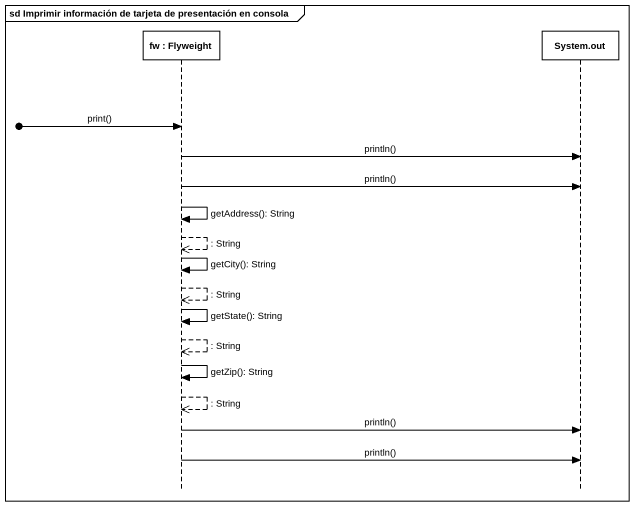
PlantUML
@startuml
mainframe sd Imprimir información de tarjeta de presentación en consola
hide footbox
participant "fw : Flyweight" as fw
participant "System.out" as System_out

[o-> fw : print()
fw -> System_out : println()
fw -> System_out : println()
fw -> fw : getAddress(): String
fw -->> fw : : String
fw -> fw : getCity(): String
fw -->> fw : : String
fw -> fw : getState(): String
fw -->> fw : : String
fw -> fw : getZip(): String
fw -->> fw : : String
fw -> System_out : println()
fw -> System_out : println()
@enduml
